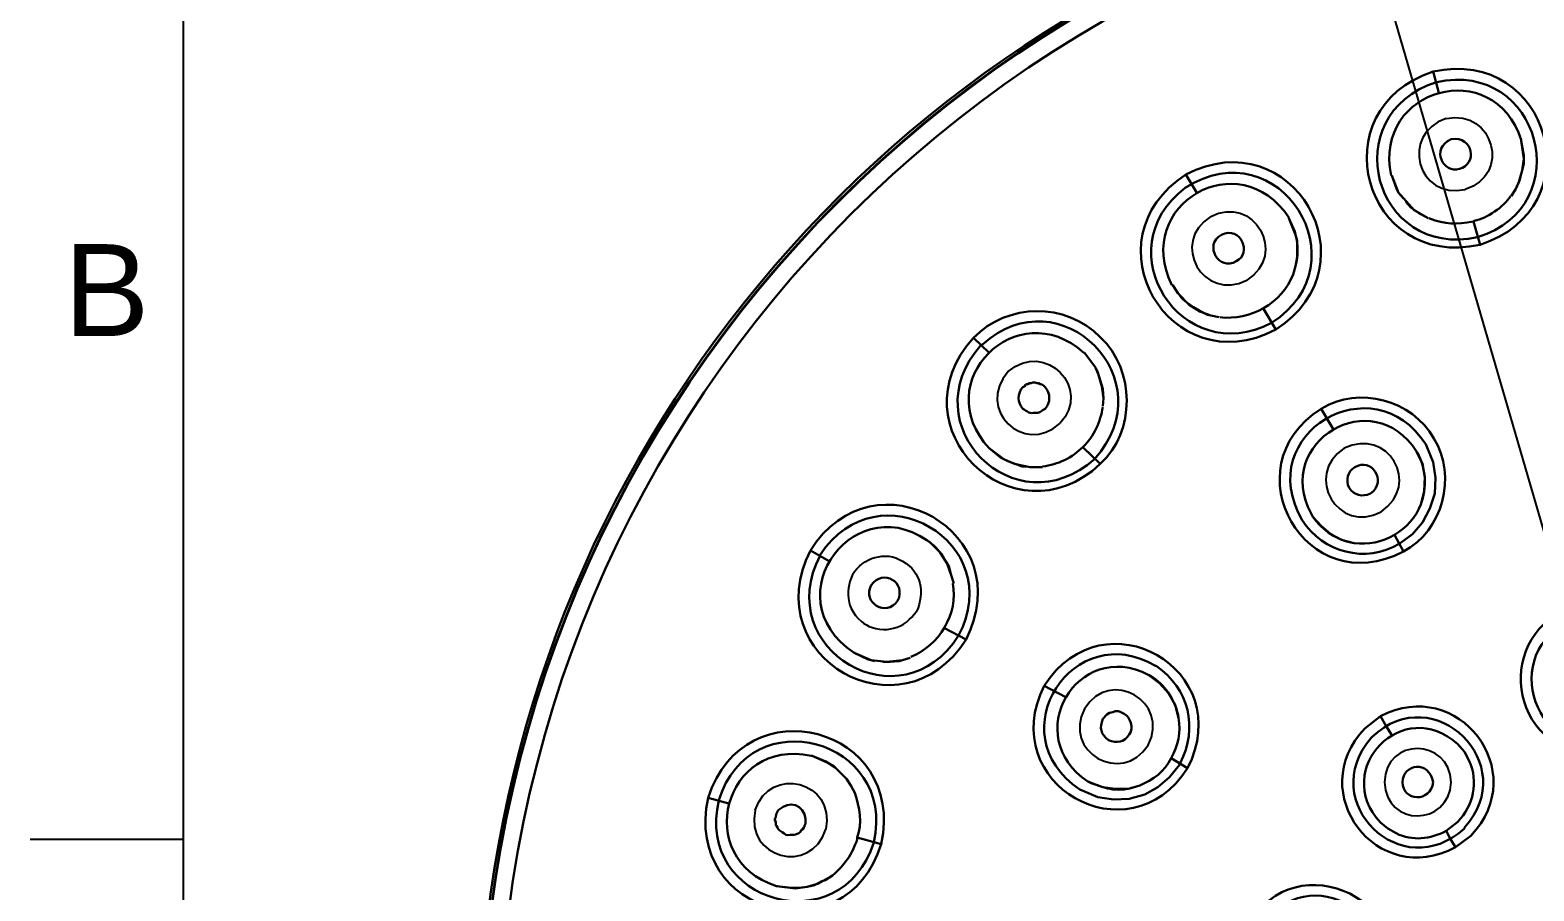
# Model space of a CAD drawing. Header units: millimetres. Extents: x 3631 to 3841, y 294 to 591.
# Drawn here: x 3630.59 to 3679.72, y 512.09 to 540.19 of the extents above; entities that cross this region are included whole.
import ezdxf

# ---------------------------------------------------------------- set-up
doc = ezdxf.new("R2010")
doc.units = ezdxf.units.MM
doc.header["$LTSCALE"] = 0.1
for name, color, linetype in [('_U+B808_U+C774_U+C5B4 1', 7, 'Continuous'), ('DIM', 3, 'Continuous'), ('FORM', 7, 'Continuous')]:
    doc.layers.add(name, color=color, linetype=linetype)
doc.styles.get("Standard").update_dxf_attribs({"font": 'arial.ttf'})

msp = doc.modelspace()

# ---------------------------------------------------------------- linework, layer by layer
at = {"layer": '_U+B808_U+C774_U+C5B4 1', "color": 7, "lineweight": 30}
for p, q in [((3676.613, 538.134), (3676.425, 538.834)), ((3679.304, 536.574), (3679.304, 536.6)), ((3679.385, 535.982), (3679.304, 536.574)), ((3679.385, 536.089), (3679.304, 536.574)), ((3679.331, 535.605), (3679.385, 535.982)), ((3679.385, 535.982), (3679.385, 536.089)), ((3679.385, 535.82), (3679.385, 535.982)), ((3679.223, 535.228), (3679.331, 535.605)), ((3679.25, 535.282), (3679.385, 535.82)), ((3668.702, 534.878), (3668.352, 535.47)), ((3675.053, 535.443), (3675.08, 535.443)), ((3675.08, 535.443), (3675.295, 534.878)), ((3675.08, 535.443), (3675.241, 534.986)), ((3675.241, 534.986), (3675.295, 534.878)), ((3678.981, 534.771), (3679.116, 534.986)), ((3678.981, 534.771), (3679.116, 534.986)), ((3679.116, 534.986), (3679.25, 535.282)), ((3679.116, 534.986), (3679.223, 535.228)), ((3675.376, 534.798), (3675.295, 534.878)), ((3675.295, 534.878), (3675.456, 534.69)), ((3675.376, 534.798), (3675.806, 534.313)), ((3675.537, 534.582), (3675.698, 534.394)), ((3671.716, 534.044), (3671.716, 534.071)), ((3671.931, 533.506), (3671.716, 534.044)), ((3671.904, 533.614), (3671.716, 534.044)), ((3675.698, 534.394), (3675.941, 534.233)), ((3675.806, 534.313), (3676.264, 534.044)), ((3675.941, 534.233), (3676.021, 534.179)), ((3676.021, 534.179), (3676.264, 534.044)), ((3671.931, 533.506), (3671.904, 533.614)), ((3677.744, 533.937), (3677.77, 533.963)), ((3677.744, 533.937), (3677.959, 533.183)), ((3671.985, 533.318), (3671.931, 533.506)), ((3671.985, 532.779), (3671.985, 533.318)), ((3671.931, 532.483), (3671.985, 532.779)), ((3671.851, 532.214), (3671.931, 532.483)), ((3671.851, 532.214), (3671.931, 532.483)), ((3667.895, 531.865), (3667.922, 531.865)), ((3667.922, 531.865), (3668.083, 531.595)), ((3667.922, 531.865), (3668.191, 531.461)), ((3668.083, 531.595), (3668.46, 531.219)), ((3668.191, 531.461), (3668.272, 531.38)), ((3668.272, 531.38), (3668.379, 531.299)), ((3668.379, 531.299), (3668.595, 531.138)), ((3668.46, 531.219), (3668.81, 531.003)), ((3668.595, 531.138), (3668.783, 531.03)), ((3670.882, 531.084), (3671.285, 530.411)), ((3668.783, 531.03), (3669.052, 530.896)), ((3668.81, 531.003), (3669.16, 530.869)), ((3669.16, 530.869), (3669.052, 530.896)), ((3669.16, 530.869), (3669.429, 530.815)), ((3669.16, 530.869), (3669.429, 530.815)), ((3661.921, 529.658), (3661.41, 530.142)), ((3661.706, 529.927), (3661.652, 529.9)), ((3665.043, 529.658), (3665.016, 529.658)), ((3665.392, 529.174), (3665.043, 529.658)), ((3665.339, 529.254), (3665.043, 529.658)), ((3665.392, 529.174), (3665.339, 529.254)), ((3665.5, 528.931), (3665.392, 529.174)), ((3665.473, 529.012), (3665.392, 529.174)), ((3665.635, 528.474), (3665.473, 529.012)), ((3665.608, 528.555), (3665.5, 528.931)), ((3665.662, 528.178), (3665.608, 528.555)), ((3665.662, 528.178), (3665.635, 528.474)), ((3665.635, 527.909), (3665.662, 528.178)), ((3665.635, 527.909), (3665.662, 528.178)), ((3673.169, 527.156), (3672.765, 527.828)), ((3676.237, 526.564), (3676.183, 526.671)), ((3661.921, 526.537), (3661.921, 526.564)), ((3661.921, 526.537), (3662.406, 526.187)), ((3661.921, 526.537), (3662.298, 526.241)), ((3662.298, 526.241), (3662.406, 526.187)), ((3662.406, 526.187), (3662.513, 526.133)), ((3662.406, 526.187), (3662.621, 526.079)), ((3665.554, 526.025), (3664.989, 526.564)), ((3676.075, 526.025), (3675.887, 526.429)), ((3676.425, 526.079), (3676.237, 526.564)), ((3662.513, 526.133), (3662.755, 526.025)), ((3662.621, 526.079), (3662.998, 525.945)), ((3662.755, 526.025), (3662.998, 525.972)), ((3662.998, 525.972), (3663.267, 525.918)), ((3662.998, 525.945), (3663.401, 525.918)), ((3663.267, 525.918), (3663.401, 525.918)), ((3663.401, 525.918), (3663.67, 525.918)), ((3663.401, 525.918), (3663.67, 525.918)), ((3676.156, 525.595), (3676.075, 526.025)), ((3676.506, 525.568), (3676.425, 526.079)), ((3676.129, 525.137), (3676.156, 525.595)), ((3676.479, 525.057), (3676.506, 525.568)), ((3676.021, 524.707), (3676.129, 525.137)), ((3676.317, 524.572), (3676.479, 525.057)), ((3672.496, 524.303), (3672.765, 524.007)), ((3676.075, 524.115), (3676.317, 524.572)), ((3672.765, 524.007), (3673.088, 523.738)), ((3673.088, 523.738), (3673.438, 523.55)), ((3675.456, 523.173), (3675.16, 523.711)), ((3675.349, 523.442), (3675.752, 523.738)), ((3675.752, 523.738), (3676.075, 524.115)), ((3656.701, 522.85), (3656.082, 523.2)), ((3659.715, 523.657), (3659.715, 523.684)), ((3659.984, 523.469), (3659.715, 523.657)), ((3660.361, 523.092), (3659.984, 523.469)), ((3660.199, 523.281), (3660.118, 523.361)), ((3660.307, 523.146), (3660.199, 523.281)), ((3673.438, 523.55), (3673.842, 523.442)), ((3675.322, 523.415), (3675.349, 523.442)), ((3656.405, 523.065), (3656.405, 523.039)), ((3660.603, 522.689), (3660.307, 523.146)), ((3660.549, 522.769), (3660.361, 523.092)), ((3660.683, 522.393), (3660.549, 522.769)), ((3660.683, 522.393), (3660.603, 522.689)), ((3660.764, 522.124), (3660.683, 522.393)), ((3660.764, 522.124), (3660.683, 522.393)), ((3661.168, 520.294), (3660.468, 520.671)), ((3657.508, 519.863), (3657.508, 519.89)), ((3657.508, 519.863), (3658.073, 519.621)), ((3657.508, 519.863), (3657.966, 519.648)), ((3657.966, 519.648), (3658.073, 519.621)), ((3658.073, 519.621), (3658.181, 519.594)), ((3658.073, 519.621), (3658.585, 519.567)), ((3658.45, 519.567), (3658.692, 519.567)), ((3658.585, 519.567), (3659.096, 519.621)), ((3658.692, 519.567), (3658.988, 519.594)), ((3658.988, 519.594), (3659.096, 519.621)), ((3659.096, 519.621), (3659.338, 519.702)), ((3659.096, 519.621), (3659.338, 519.702)), ((3667.384, 519.433), (3667.357, 519.433)), ((3664.424, 518.41), (3663.724, 518.787)), ((3667.491, 518.868), (3667.141, 519.137)), ((3667.276, 519.056), (3667.168, 519.137)), ((3667.787, 518.545), (3667.491, 518.868)), ((3668.003, 518.168), (3667.787, 518.545)), ((3668.11, 517.737), (3668.003, 518.168)), ((3674.703, 517.791), (3674.192, 517.388)), ((3674.703, 517.791), (3674.891, 517.468)), ((3675.08, 517.172), (3674.891, 517.468)), ((3674.434, 517.119), (3674.407, 517.092)), ((3677.448, 516.634), (3677.232, 516.876)), ((3677.448, 516.634), (3677.232, 516.876)), ((3656.136, 516.5), (3656.109, 516.5)), ((3656.674, 516.258), (3656.136, 516.5)), ((3656.593, 516.311), (3656.136, 516.5)), ((3667.868, 516.419), (3668.406, 516.096)), ((3677.609, 516.338), (3677.448, 516.634)), ((3677.609, 516.338), (3677.448, 516.634)), ((3656.674, 516.258), (3656.593, 516.311)), ((3656.889, 516.123), (3656.674, 516.258)), ((3656.674, 516.258), (3656.835, 516.177)), ((3656.916, 516.096), (3656.835, 516.177)), ((3657.266, 515.746), (3656.889, 516.123)), ((3667.814, 515.8), (3668.137, 516.204)), ((3668.137, 516.204), (3668.164, 516.258)), ((3657.401, 515.531), (3657.239, 515.773)), ((3657.401, 515.531), (3657.266, 515.746)), ((3657.535, 515.289), (3657.401, 515.531)), ((3657.535, 515.289), (3657.401, 515.531)), ((3664.881, 515.396), (3665.016, 515.343)), ((3665.016, 515.343), (3665.473, 515.154)), ((3665.15, 515.666), (3665.285, 515.612)), ((3665.15, 515.666), (3665.258, 515.612)), ((3665.258, 515.612), (3665.635, 515.477)), ((3665.635, 515.477), (3666.038, 515.423)), ((3666.038, 515.423), (3666.469, 515.423)), ((3666.469, 515.423), (3666.846, 515.531)), ((3667.007, 515.235), (3667.438, 515.477)), ((3667.438, 515.477), (3667.814, 515.8)), ((3652.745, 515.127), (3653.418, 514.939)), ((3665.473, 515.154), (3665.984, 515.074)), ((3665.984, 515.074), (3666.496, 515.1)), ((3666.496, 515.1), (3667.007, 515.235)), ((3674.703, 514.32), (3674.945, 514.132)), ((3674.703, 514.32), (3674.945, 514.132)), ((3674.945, 514.132), (3675.214, 513.97)), ((3674.945, 514.132), (3675.214, 513.97)), ((3676.856, 514.051), (3677.232, 514.347)), ((3676.856, 514.051), (3676.99, 513.782)), ((3677.152, 513.513), (3677.663, 513.89)), ((3677.448, 514.132), (3677.448, 514.159)), ((3658.396, 513.62), (3657.616, 513.836)), ((3657.616, 513.782), (3657.616, 513.836)), ((3676.99, 513.782), (3676.99, 513.809)), ((3677.152, 513.513), (3676.99, 513.782)), ((3656.217, 512.275), (3656.459, 512.41)), ((3656.351, 512.329), (3656.809, 512.598)), ((3656.459, 512.41), (3656.566, 512.436)), ((3656.566, 512.436), (3656.809, 512.598)), ((3654.979, 512.248), (3654.979, 512.275)), ((3654.979, 512.248), (3655.598, 512.167)), ((3654.979, 512.248), (3655.463, 512.194)), ((3655.463, 512.194), (3655.598, 512.194)), ((3655.598, 512.167), (3655.974, 512.221)), ((3655.598, 512.194), (3655.705, 512.194)), ((3655.705, 512.194), (3655.974, 512.221)), ((3655.974, 512.221), (3656.351, 512.329)), ((3655.974, 512.221), (3656.217, 512.275))]:
    msp.add_line(p, q, dxfattribs=at)
at = {"layer": '_U+B808_U+C774_U+C5B4 1', "color": 7, "lineweight": 25}
for p, q in [((3679.304, 536.574), (3679.304, 536.6)), ((3675.08, 535.443), (3675.053, 535.443)), ((3671.716, 534.044), (3671.716, 534.071)), ((3667.922, 531.865), (3667.895, 531.865)), ((3665.043, 529.658), (3665.016, 529.658)), ((3661.921, 526.537), (3661.921, 526.564)), ((3675.914, 526.402), (3675.887, 526.429)), ((3672.443, 524.411), (3672.443, 524.438)), ((3659.715, 523.657), (3659.715, 523.684)), ((3657.508, 519.863), (3657.508, 519.89)), ((3667.168, 519.137), (3667.141, 519.137)), ((3677.232, 516.876), (3677.232, 516.903)), ((3656.136, 516.5), (3656.109, 516.5)), ((3665.15, 515.666), (3665.15, 515.692)), ((3674.703, 514.32), (3674.703, 514.347)), ((3654.979, 512.248), (3654.979, 512.275))]:
    msp.add_line(p, q, dxfattribs=at)
at = {"layer": '_U+B808_U+C774_U+C5B4 1', "color": 7, "lineweight": 30}
for points in [[(3723.515, 517.146), (3717.967, 536.917), (3698.558, 549.179), (3678.309, 545.749)], [(3685.116, 546.234), (3663.096, 546.21), (3645.384, 528.475), (3645.319, 506.463)], [(3685.116, 546.234), (3663.133, 546.198), (3645.37, 528.461), (3645.346, 506.463)], [(3677.69, 545.642), (3660.598, 542.36), (3647.571, 528.469), (3645.534, 511.172)], [(3685.116, 545.642), (3663.47, 545.668), (3645.932, 528.095), (3645.911, 506.463)], [(3676.425, 538.834), (3680.257, 539.662), (3681.689, 534.365), (3677.959, 533.183)], [(3679.304, 536.6), (3678.417, 539.376), (3674.461, 538.296), (3675.053, 535.443)], [(3676.533, 538.484), (3679.916, 539.241), (3681.199, 534.456), (3677.878, 533.425)], [(3677.959, 533.183), (3674.149, 532.33), (3672.701, 537.596), (3676.425, 538.834)], [(3677.878, 533.425), (3674.483, 532.701), (3673.218, 537.414), (3676.533, 538.484)], [(3668.325, 535.04), (3671.408, 537.006), (3674.179, 532.588), (3671.151, 530.627)], [(3668.352, 535.47), (3671.811, 537.285), (3674.584, 532.538), (3671.285, 530.411)], [(3671.716, 534.071), (3670.085, 536.506), (3666.596, 534.493), (3667.895, 531.865)], [(3677.017, 536.627), (3676.328, 536.315), (3676.757, 535.484), (3677.286, 535.659)], [(3677.286, 535.659), (3677.87, 535.8), (3677.762, 536.735), (3677.017, 536.627)], [(3671.285, 530.411), (3667.822, 528.609), (3665.06, 533.356), (3668.352, 535.47)], [(3671.151, 530.627), (3668.209, 529.108), (3665.684, 533.014), (3668.325, 535.04)], [(3678.954, 534.771), (3678.726, 534.414), (3678.192, 534.041), (3677.77, 533.963)], [(3677.744, 533.937), (3677.165, 533.85), (3676.846, 533.831), (3676.29, 534.044)], [(3669.994, 532.645), (3670.527, 532.886), (3670.152, 533.807), (3669.509, 533.506)], [(3669.509, 533.506), (3668.921, 533.178), (3669.428, 532.299), (3669.994, 532.645)], [(3671.931, 533.506), (3672.014, 533.159), (3672.028, 532.829), (3671.931, 532.483)], [(3661.706, 529.927), (3664.243, 532.229), (3667.705, 528.767), (3665.366, 526.187)], [(3671.851, 532.214), (3671.5, 531.271), (3670.439, 530.691), (3669.456, 530.815)], [(3665.016, 529.658), (3662.834, 531.601), (3659.924, 528.697), (3661.921, 526.537)], [(3661.41, 530.142), (3662.53, 531.287), (3664.413, 531.311), (3665.554, 530.169)], [(3665.554, 526.025), (3662.702, 523.379), (3658.772, 527.236), (3661.41, 530.142)], [(3665.554, 530.169), (3666.696, 529.102), (3666.712, 527.084), (3665.554, 526.025)], [(3665.366, 526.187), (3662.764, 523.884), (3659.352, 527.311), (3661.652, 529.9)], [(3676.183, 526.671), (3674.475, 529.324), (3670.508, 527.021), (3672.147, 524.196)], [(3663.105, 528.609), (3663.105, 528.609), (3663.078, 528.555), (3663.078, 528.555)], [(3663.159, 528.635), (3663.159, 528.635), (3663.105, 528.609), (3663.105, 528.609)], [(3663.186, 528.635), (3663.186, 528.635), (3663.159, 528.635), (3663.159, 528.635)], [(3663.24, 528.662), (3663.24, 528.662), (3663.186, 528.635), (3663.186, 528.635)], [(3663.294, 528.662), (3663.294, 528.662), (3663.24, 528.662), (3663.24, 528.662)], [(3663.347, 528.689), (3663.347, 528.689), (3663.294, 528.662), (3663.294, 528.662)], [(3663.428, 528.689), (3663.428, 528.689), (3663.347, 528.689), (3663.347, 528.689)], [(3663.482, 528.662), (3663.482, 528.662), (3663.428, 528.689), (3663.428, 528.689)], [(3663.536, 528.662), (3663.536, 528.662), (3663.482, 528.662), (3663.482, 528.662)], [(3663.59, 528.635), (3663.59, 528.635), (3663.536, 528.662), (3663.536, 528.662)], [(3663.616, 528.635), (3663.616, 528.635), (3663.59, 528.635), (3663.59, 528.635)], [(3663.67, 528.609), (3663.67, 528.609), (3663.616, 528.635), (3663.616, 528.635)], [(3663.697, 528.582), (3663.697, 528.582), (3663.67, 528.609), (3663.67, 528.609)], [(3675.887, 526.429), (3674.452, 528.688), (3671.189, 526.739), (3672.443, 524.411)], [(3663.024, 528.528), (3662.837, 528.338), (3662.846, 528.019), (3663.024, 527.828)], [(3663.078, 528.555), (3663.078, 528.555), (3663.024, 528.528), (3663.024, 528.528)], [(3663.751, 528.528), (3663.751, 528.528), (3663.697, 528.582), (3663.697, 528.582)], [(3663.751, 527.828), (3663.929, 528.019), (3663.938, 528.338), (3663.751, 528.528)], [(3672.765, 527.828), (3674.009, 528.588), (3675.739, 528.12), (3676.452, 526.86)], [(3663.024, 527.828), (3663.162, 527.76), (3663.198, 527.665), (3663.374, 527.694)], [(3663.374, 527.694), (3663.617, 527.676), (3663.56, 527.73), (3663.751, 527.828)], [(3665.635, 527.882), (3665.556, 527.411), (3665.354, 526.917), (3664.989, 526.59)], [(3675.456, 523.173), (3672.297, 521.486), (3669.744, 525.909), (3672.765, 527.828)], [(3676.452, 526.86), (3677.209, 525.637), (3676.744, 523.83), (3675.456, 523.173)], [(3656.082, 523.2), (3658.178, 526.513), (3662.948, 523.776), (3661.168, 520.294)], [(3664.989, 526.59), (3664.643, 526.227), (3664.165, 526.001), (3663.67, 525.945)], [(3674.38, 525.057), (3674.96, 525.484), (3674.384, 526.252), (3673.869, 525.918)], [(3676.021, 524.707), (3676.244, 525.251), (3676.185, 525.884), (3675.914, 526.402)], [(3656.405, 523.065), (3658.298, 525.941), (3662.537, 523.473), (3660.926, 520.428)], [(3673.869, 525.918), (3673.621, 525.772), (3673.566, 525.5), (3673.68, 525.245)], [(3660.118, 523.361), (3657.625, 525.433), (3654.782, 521.687), (3657.508, 519.863)], [(3673.68, 525.245), (3673.861, 524.993), (3674.096, 524.946), (3674.38, 525.057)], [(3675.16, 523.711), (3675.529, 523.918), (3675.878, 524.307), (3676.021, 524.707)], [(3672.147, 524.196), (3672.836, 523.126), (3674.215, 522.773), (3675.322, 523.415)], [(3672.443, 524.411), (3672.443, 524.411), (3672.496, 524.303), (3672.496, 524.303)], [(3672.496, 524.303), (3672.496, 524.303), (3672.443, 524.411), (3672.443, 524.411)], [(3672.496, 524.303), (3672.828, 523.841), (3673.276, 523.537), (3673.842, 523.442)], [(3673.842, 523.442), (3674.31, 523.392), (3674.751, 523.463), (3675.16, 523.711)], [(3661.168, 520.294), (3659.057, 517.002), (3654.318, 519.701), (3656.082, 523.2)], [(3660.926, 520.428), (3659.068, 517.469), (3654.781, 519.963), (3656.405, 523.039)], [(3658.934, 521.559), (3659.237, 522.166), (3658.45, 522.619), (3658.073, 522.07)], [(3658.073, 522.07), (3657.763, 521.489), (3658.563, 521.016), (3658.934, 521.559)], [(3660.737, 522.124), (3660.928, 521.14), (3660.282, 520.091), (3659.365, 519.729)], [(3663.724, 518.787), (3665.678, 521.818), (3670.042, 519.314), (3668.406, 516.096)], [(3681.107, 521.397), (3678.341, 520.561), (3678.875, 516.59), (3681.753, 516.554)], [(3667.357, 519.433), (3664.705, 521.019), (3662.171, 517.26), (3664.881, 515.396)], [(3681.215, 521.02), (3678.534, 520.206), (3679.539, 516.346), (3682.291, 516.93)], [(3667.141, 519.137), (3664.794, 520.363), (3662.922, 517.117), (3665.15, 515.666)], [(3668.164, 516.258), (3668.75, 517.424), (3668.46, 518.681), (3667.384, 519.433)], [(3652.745, 515.127), (3653.922, 518.849), (3659.236, 517.442), (3658.396, 513.62)], [(3668.406, 516.096), (3666.477, 513.093), (3662.106, 515.588), (3663.724, 518.787)], [(3668.11, 517.737), (3668.031, 518.266), (3667.716, 518.756), (3667.276, 519.056)], [(3677.448, 514.159), (3679.328, 516.203), (3676.468, 519.041), (3674.434, 517.119)], [(3677.663, 513.89), (3679.654, 515.999), (3677.244, 519.122), (3674.703, 517.791)], [(3653.095, 515.047), (3654.103, 518.348), (3658.907, 517.071), (3658.154, 513.674)], [(3677.232, 516.876), (3675.46, 518.499), (3673.091, 516.072), (3674.703, 514.32)], [(3665.769, 517.845), (3665.769, 517.845), (3665.635, 517.711), (3665.635, 517.711)], [(3665.85, 517.899), (3665.85, 517.899), (3665.769, 517.845), (3665.769, 517.845)], [(3665.958, 517.926), (3665.958, 517.926), (3665.85, 517.899), (3665.85, 517.899)], [(3666.038, 517.953), (3666.038, 517.953), (3665.958, 517.926), (3665.958, 517.926)], [(3666.146, 517.953), (3666.146, 517.953), (3666.038, 517.953), (3666.038, 517.953)], [(3666.227, 517.926), (3666.227, 517.926), (3666.146, 517.953), (3666.146, 517.953)], [(3666.334, 517.872), (3666.334, 517.872), (3666.227, 517.926), (3666.227, 517.926)], [(3666.415, 517.818), (3666.415, 517.818), (3666.334, 517.872), (3666.334, 517.872)], [(3666.469, 517.764), (3666.469, 517.764), (3666.415, 517.818), (3666.415, 517.818)], [(3665.635, 517.711), (3665.527, 517.396), (3665.556, 517.22), (3665.823, 517.011)], [(3666.523, 517.657), (3666.523, 517.657), (3666.469, 517.764), (3666.469, 517.764)], [(3666.55, 517.576), (3666.55, 517.576), (3666.523, 517.657), (3666.523, 517.657)], [(3666.576, 517.468), (3666.576, 517.468), (3666.55, 517.576), (3666.55, 517.576)], [(3666.55, 517.28), (3666.55, 517.28), (3666.576, 517.388), (3666.576, 517.388)], [(3666.576, 517.388), (3666.576, 517.388), (3666.576, 517.468), (3666.576, 517.468)], [(3667.868, 516.419), (3668.092, 516.813), (3668.201, 517.286), (3668.11, 517.737)], [(3674.192, 517.388), (3672.204, 515.314), (3674.593, 512.136), (3677.152, 513.513)], [(3656.109, 516.5), (3653.262, 517.113), (3652.19, 513.148), (3654.979, 512.248)], [(3665.823, 517.011), (3666.1, 516.903), (3666.333, 516.932), (3666.496, 517.199)], [(3666.496, 517.199), (3666.496, 517.199), (3666.55, 517.28), (3666.55, 517.28)], [(3674.407, 517.092), (3672.584, 514.991), (3675.402, 512.249), (3677.448, 514.132)], [(3666.846, 515.531), (3667.264, 515.709), (3667.671, 515.997), (3667.868, 516.419)], [(3676.425, 515.639), (3676.31, 516.355), (3675.437, 516.257), (3675.429, 515.639)], [(3677.232, 514.347), (3677.754, 514.878), (3677.906, 515.655), (3677.609, 516.338)], [(3665.285, 515.612), (3665.886, 515.358), (3666.223, 515.318), (3666.846, 515.531)], [(3675.429, 515.639), (3675.424, 515.009), (3676.351, 514.965), (3676.425, 515.639)], [(3658.396, 513.62), (3657.236, 509.894), (3651.896, 511.3), (3652.745, 515.127)], [(3658.154, 513.674), (3657.114, 510.361), (3652.283, 511.678), (3653.095, 515.047)], [(3655.921, 514.266), (3656.005, 514.773), (3655.525, 515.061), (3655.194, 514.831)], [(3657.535, 515.289), (3657.688, 514.83), (3657.783, 514.304), (3657.616, 513.836)], [(3654.952, 514.482), (3654.952, 514.482), (3654.925, 514.455), (3654.925, 514.455)], [(3654.925, 514.455), (3654.925, 514.455), (3654.925, 514.401), (3654.925, 514.401)], [(3654.925, 514.401), (3654.925, 514.401), (3654.952, 514.347), (3654.952, 514.347)], [(3654.979, 514.616), (3654.979, 514.616), (3654.952, 514.535), (3654.952, 514.535)], [(3654.952, 514.535), (3654.952, 514.535), (3654.952, 514.482), (3654.952, 514.482)], [(3655.033, 514.724), (3655.033, 514.724), (3654.979, 514.616), (3654.979, 514.616)], [(3655.194, 514.831), (3655.194, 514.831), (3655.033, 514.724), (3655.033, 514.724)], [(3654.952, 514.347), (3654.952, 514.347), (3654.952, 514.239), (3654.952, 514.239)], [(3654.952, 514.239), (3654.952, 514.239), (3654.979, 514.212), (3654.979, 514.212)], [(3654.979, 514.212), (3654.979, 514.212), (3655.006, 514.159), (3655.006, 514.159)], [(3655.006, 514.159), (3655.038, 514.06), (3655.142, 514.021), (3655.221, 513.97)], [(3655.221, 513.97), (3655.284, 513.881), (3655.399, 513.928), (3655.49, 513.916)], [(3655.49, 513.916), (3655.567, 513.915), (3655.708, 513.961), (3655.759, 514.024)], [(3655.759, 514.024), (3655.759, 514.024), (3655.786, 514.078), (3655.786, 514.078)], [(3655.786, 514.078), (3655.786, 514.078), (3655.84, 514.105), (3655.84, 514.105)], [(3655.84, 514.105), (3655.84, 514.105), (3655.867, 514.159), (3655.867, 514.159)], [(3655.867, 514.159), (3655.867, 514.159), (3655.894, 514.186), (3655.894, 514.186)], [(3655.894, 514.239), (3655.894, 514.239), (3655.921, 514.266), (3655.921, 514.266)], [(3655.894, 514.186), (3655.894, 514.186), (3655.894, 514.239), (3655.894, 514.239)], [(3675.214, 513.97), (3675.77, 513.711), (3676.313, 513.771), (3676.856, 514.051)], [(3657.616, 513.782), (3657.457, 513.31), (3657.192, 512.915), (3656.809, 512.598)], [(3674.891, 509.019), (3675.846, 512.294), (3671.198, 513.676), (3670.182, 510.445)], [(3674.407, 508.75), (3675.688, 511.183), (3672.393, 513.275), (3670.747, 510.876)]]:
    msp.add_open_spline(points, degree=3, dxfattribs=at)
at = {"layer": '_U+B808_U+C774_U+C5B4 1', "color": 7, "lineweight": 25}
for points in [[(3676.856, 537.3), (3678.416, 537.619), (3678.976, 535.444), (3677.474, 534.986)], [(3676.856, 537.3), (3675.329, 536.799), (3675.911, 534.626), (3677.474, 534.986)], [(3669.16, 534.098), (3670.56, 534.852), (3671.693, 532.867), (3670.344, 532.026)], [(3669.16, 534.098), (3667.801, 533.257), (3668.919, 531.302), (3670.344, 532.026)], [(3662.54, 529.039), (3663.765, 530.094), (3665.296, 528.478), (3664.235, 527.344)], [(3662.54, 529.039), (3661.467, 527.828), (3663.045, 526.275), (3664.235, 527.344)], [(3674.73, 524.465), (3676.059, 525.361), (3674.94, 527.243), (3673.519, 526.537)], [(3673.519, 526.537), (3672.164, 525.64), (3673.332, 523.719), (3674.73, 524.465)], [(3657.454, 522.42), (3657.799, 522.956), (3658.53, 523.215), (3659.096, 522.85)], [(3659.096, 522.85), (3659.719, 522.499), (3659.821, 521.837), (3659.553, 521.209)], [(3657.454, 522.42), (3657.328, 522.082), (3657.273, 521.877), (3657.347, 521.505)], [(3657.347, 521.505), (3657.374, 521.279), (3657.697, 520.849), (3657.912, 520.778)], [(3657.912, 520.778), (3658.133, 520.627), (3658.55, 520.569), (3658.8, 520.671)], [(3658.8, 520.671), (3659.13, 520.719), (3659.351, 520.966), (3659.553, 521.209)], [(3667.115, 516.85), (3667.849, 518.268), (3665.863, 519.4), (3665.043, 518.033)], [(3665.043, 518.033), (3664.287, 516.643), (3666.268, 515.506), (3667.115, 516.85)], [(3677.017, 515.639), (3676.952, 517.088), (3674.879, 517.117), (3674.837, 515.639)], [(3654.279, 514.724), (3654.762, 516.217), (3656.908, 515.67), (3656.593, 514.105)], [(3674.837, 515.639), (3674.896, 514.159), (3676.933, 514.186), (3677.017, 515.639)], [(3654.279, 514.724), (3653.93, 513.157), (3656.103, 512.582), (3656.593, 514.105)]]:
    msp.add_open_spline(points, degree=3, dxfattribs=at)
at = {"layer": 'DIM'}
msp.add_line((3696.243, 468.173), (3673.963, 544.726), dxfattribs=at)
at = {"layer": 'FORM'}
for p, q in [((3635.593, 585.514), (3635.593, 298.514)), ((3635.593, 513.764), (3630.593, 513.764))]:
    msp.add_line(p, q, dxfattribs=at)
msp.add_point((3635.593, 513.764), dxfattribs=at)

# ---------------------------------------------------------------- texts
at = {"layer": 'FORM', "insert": (3633.093, 531.701), "char_height": 3, "attachment_point": 5}
msp.add_mtext_dynamic_manual_height_columns('B', width=5, gutter_width=12.5, heights=[0], dxfattribs=at)

doc.saveas('drawing.dxf')
